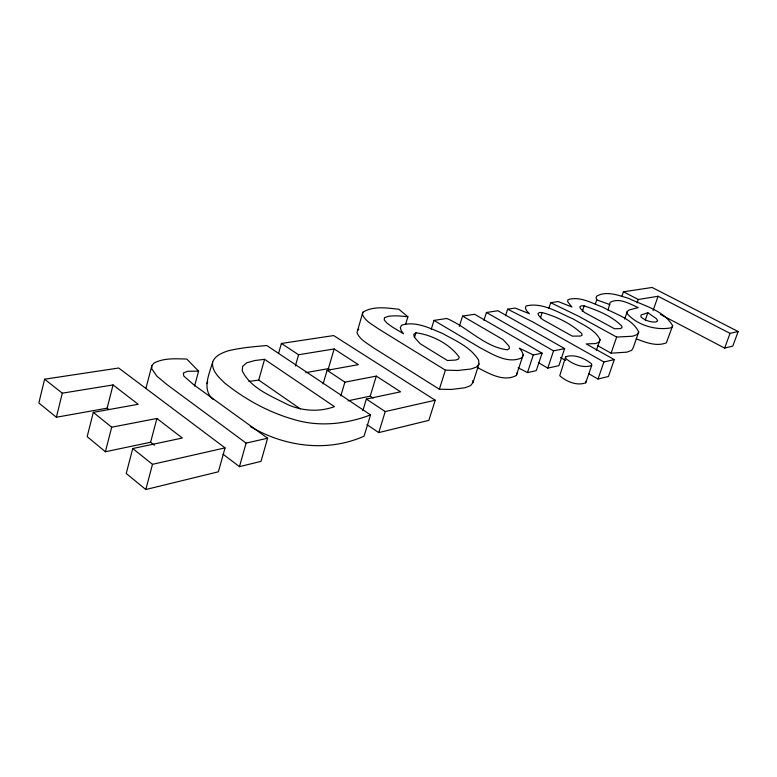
<?xml version="1.0" encoding="UTF-8"?>
<svg xmlns="http://www.w3.org/2000/svg" width="777" height="777" viewBox="0 0 777 777"><rect width="100%" height="100%" fill="white"/><g stroke="black" fill="none" stroke-linecap="round" stroke-linejoin="round"><path stroke-width="1.17" d="M565.656 356.798L565.627 358.333C572.309 364.151 582.954 368.638 591.676 365.481L591.647 363.966C584.828 358.352 574.407 353.749 565.656 356.798L559.751 375.709C566.316 381.624 577.088 386.15 585.741 382.789L591.676 365.481M194.561 386.101L198.591 371.134L186.81 359.071C175.845 358.76 163.889 357.789 153.885 363.141L151.836 365.753L151.768 368.813L156.886 376.165L167.23 384.78L246.105 443.104L267.618 438.228L260.994 461.383L239.452 466.647L223.038 454.215M608.041 310.033L610.198 302.34C619.172 297.309 629.758 303.904 638.208 307.595L629.03 310.004L627.282 311.46L624.659 319.036M407.896 316.793L398.883 309.256C387.053 307.993 373.368 305.672 362.84 312.247L362.422 314.413C365.219 321.299 372.649 324.669 378.331 328.807L445.396 370.143L457.614 370.483L471.066 368.988L476.554 367.016L478.972 364.005L478.593 360.139C470.541 346.921 455.283 340.559 442.268 333.333C429.71 328.205 415.374 320.765 401.612 325.204L400.301 327.583L401.155 330.584L403.554 333.76L392.822 327.34L387.131 323.271L384.226 319.998L384.489 317.647L388.306 316.346A49.747 13.976 17.3 0 1 404.157 316.394L407.896 316.793L405.516 324.582M362.84 312.247L356.993 332.653C359.664 339.636 367.084 343.123 372.746 347.338L439.364 389.238L451.573 389.442L465.044 387.752L470.551 385.654L473.008 382.527L478.972 364.005M154.351 445.202L150.612 442.259L105.4 451.748L87.179 436.664L93.298 412.373L111.694 427.204L156.896 418.473L182.342 438.034L132.75 448.543L126.233 473.494L145.794 489.529L218.376 471.794L225.048 447.882L118.677 368.016L44.6 379.205L38.85 403.03L56.391 417.239L107.139 408.168L108.984 409.625M56.391 417.239L62.296 393.181L44.6 379.205M107.139 408.168L113.053 384.926L138.18 404.293L93.298 412.373M105.4 451.748L111.694 427.204M146.037 387.976L151.836 365.753M150.612 442.259L156.896 418.473M145.794 489.529L152.496 464.335L225.048 447.882M213.112 399.378C201.496 389.238 209.343 374.213 212.607 362.169C214.938 355.594 221.901 352.972 227.952 350.874C240.685 347.746 253.788 346.678 266.812 345.532L370.551 414.889L364.063 436.198C327.302 452.505 284.392 446.794 250.291 426.476M248.922 381.449L258.731 380.079L264.578 359.314L334.44 406.643C319.192 412.237 302.253 411.091 287.49 404.516C271.124 395.998 250.738 388.403 242.23 370.833L242.657 366.355L246.61 362.82L254.778 360.538L264.578 359.314M239.452 466.647L246.105 443.104M278.535 353.486L281.391 343.453L333.634 335.557L435.217 400.223L428.855 420.367L378.768 432.604L366.938 424.601M295.357 365.986L298.591 354.739L334.168 348.96L358.391 364.656L327.098 370.289L323.096 383.896M627.282 311.46L626.786 313.15C636.722 325.184 656.652 331.041 671.746 327.632L672.659 325.728C663.879 310.421 643.696 305.72 628.69 298.397C618.677 295.483 606.468 290.423 596.678 296.173L596.105 297.941L596.765 299.864L595.299 304.186M305.827 372.649L328.38 368.619L334.168 348.96M340.812 395.891L344.891 382.167L376.291 376.107L400.573 391.812L366.355 399.057L362.849 410.654M348.077 400.796L370.211 396.144L376.291 376.107M378.768 432.604L385.227 411.557L435.217 400.223M414.549 337.383L415.957 332.828C431.954 334.751 450.097 344.23 459.236 357.245L458.488 359.003L455.924 360.033L447.445 360.518L420.163 343.706L414.17 337.004L413.762 334.275L415.957 332.828M431.254 329.215L433.993 320.406L446.697 318.483C467.356 326.932 484.605 347.173 507.362 349.805L509.459 348.436L508.945 345.959L502.972 339.568L462.577 316.093L459.314 326.389M439.364 389.238L445.396 370.143M483.935 320.318L486.451 312.48L497.931 310.751L564.646 348.601L558.896 365.676L547.766 368.123L538.383 362.655M505.516 315.763L507.643 309.188L515.18 308.051L529.428 313.743L526.709 310.897L525.398 308.178L525.932 306.031C542.336 301.835 558.644 312.81 573.329 319.017C582.692 324.844 594.823 329.234 600.067 339.588L596.328 350.505M477.748 367.735C489.228 373.582 503.603 382.265 516.355 375.485L517.356 372.406M518.104 367.774L527.466 372.581L536.266 370.648L542.084 353.176L533.304 354.963L519.318 348.154L521.814 351.35L523.203 354.681L522.231 357.643C507.954 364.423 492.569 354.273 480.011 347.698L433.993 320.406M516.355 375.485L523.203 354.681M540.423 317.939L542.2 312.558C556.594 316.569 571.017 323.494 581.895 333.741L582.051 335.246L580.419 336.072L572.26 336.13L542.346 319.405L538.422 315.171L538.072 313.422L539.597 312.49L542.2 312.558M527.466 372.581L533.304 354.963M548.853 308.314L550.718 302.69L558.187 301.563L571.911 306.983L567.666 301.729L567.968 299.699C579.807 295.823 591.967 303.283 602.894 307.168C615.073 314.258 632.225 318.434 638.733 331.973L633.236 347.678L631.672 350.32L626.952 352.146L611.081 353.176L597.445 345.571M547.766 368.123L553.545 350.854L564.646 348.601M582.294 311.422L584.168 305.895C597.571 310.373 611.887 315.977 621.911 326.223L621.969 327.748L620.143 328.622L614.471 328.749L584.391 312.373L580.302 308.391L579.856 306.73L581.468 305.817L584.168 305.895M621.891 296.28L623.436 291.793L652.107 287.471L738.15 331.536L732.789 346.105L724.65 348.096L660.537 314.5M598.008 379.04L603.904 361.975L614.296 359.615L608.449 376.486L598.008 379.04L588.626 373.659M611.081 353.176L616.656 337.063L632.497 336.237L637.198 334.528L638.733 331.973M637.091 302.875L638.267 299.495L658.08 296.27L730.05 333.372L738.15 331.536M600.067 339.588L599.213 342.065L595.59 343.57L586.198 343.92L614.296 359.615M645.231 320.221L647.853 312.733L656.507 318.774L657.643 320.891L655.943 321.999C650.611 322.445 645.017 320.367 640.938 316.997L641.054 314.986L647.853 312.733M653.059 310.586L658.08 296.27M672.659 325.728L666.345 342.822C656.555 346.795 645.58 342.404 636.246 338.85M724.65 348.096L730.05 333.372M206.779 383.605L207.75 381.808M357.439 330.41L358.799 329.244M370.551 414.889C345.93 424.281 318.56 427.243 293.075 419.25C268.114 412.043 244.969 399.242 224.728 383.042C219.007 377.496 211.558 370.959 212.607 362.169M62.296 393.181L113.053 384.926M462.577 316.093L474.601 314.277L542.084 353.176M198.591 371.134L187.568 371.28L183.382 373.038L183.741 375.99L193.871 384.868L267.618 438.228M596.765 299.864L609.896 304.623M550.718 302.69L578.671 316.268L616.656 337.063M507.643 309.188L532.536 321.814L603.904 361.975M623.436 291.793L638.267 299.495M486.451 312.48L553.545 350.854M560.46 357.507L565.675 360.499M281.391 343.453L298.591 354.739M370.211 396.144L373.222 398.135M328.38 368.619L330.39 369.949M366.355 399.057L385.227 411.557M327.098 370.289L344.891 382.167M258.731 380.079L300.33 408.896M132.75 448.543L152.496 464.335M472.843 380.536L473.008 382.527M585.722 381.225L585.741 382.789"/></g></svg>
